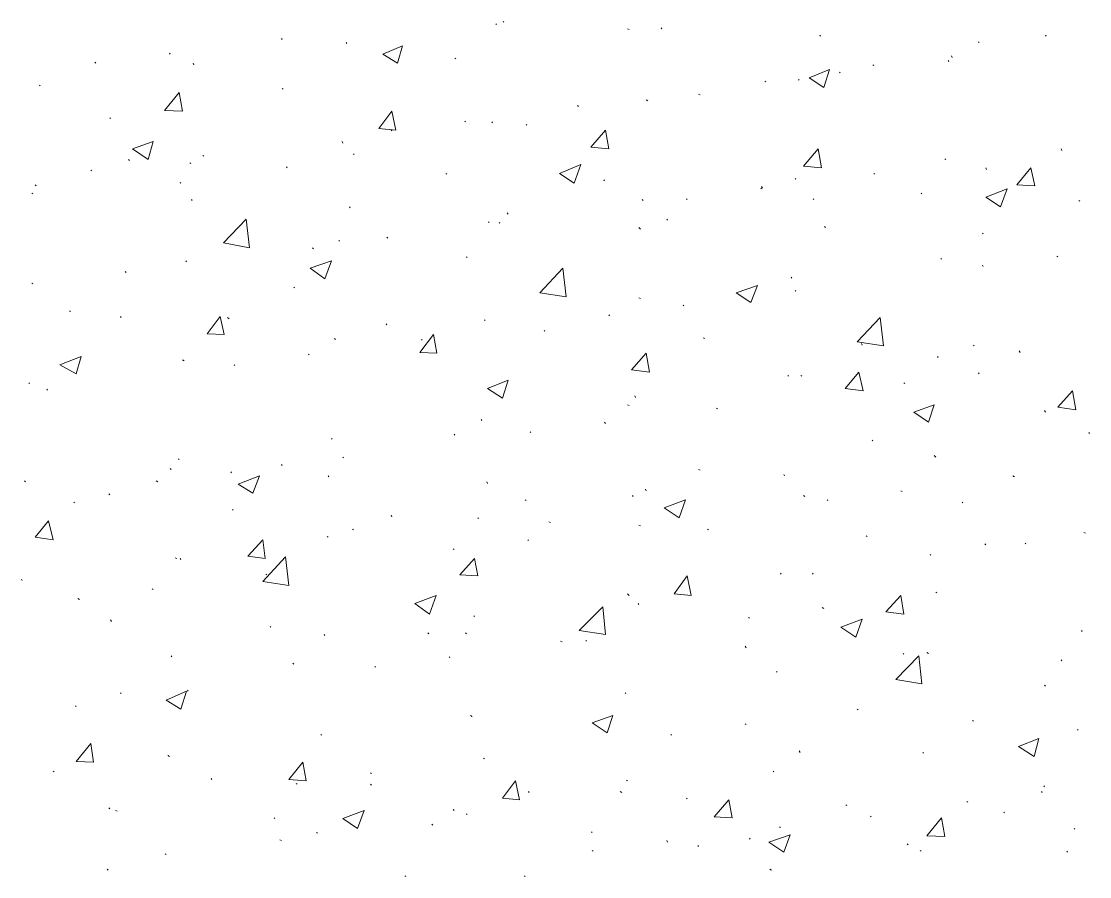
# Model space of a CAD drawing. Header units: millimetres. Extents: x 2928 to 3112, y 1220 to 1280.
# Drawn here: x 2961.523 to 2963.7, y 1256.127 to 1257.871 of the extents above; entities that cross this region are included whole.
import ezdxf

# ---------------------------------------------------------------- set-up
doc = ezdxf.new("R2010")
doc.units = ezdxf.units.MM

msp = doc.modelspace()

# ---------------------------------------------------------------- linework, layer by layer
at = {"color": 92, "linetype": 'Continuous', "lineweight": 13, "true_color": 0x00b800}
for points in [[(2962.50662, 1257.86886), (2962.50495, 1257.87053), (2962.50495, 1257.87053)], [(2962.49162, 1257.86386), (2962.48995, 1257.86553), (2962.48995, 1257.86553)], [(2962.76162, 1257.85386), (2962.75829, 1257.85552), (2962.75829, 1257.85552)], [(2962.82829, 1257.85552), (2962.82662, 1257.85719), (2962.82662, 1257.85719)], [(2962.05495, 1257.83386), (2962.05328, 1257.83552), (2962.05328, 1257.83552)], [(2962.18662, 1257.82552), (2962.18495, 1257.82719), (2962.18495, 1257.82719)], [(2963.15163, 1257.84052), (2963.14996, 1257.84219), (2963.14996, 1257.84219)], [(2963.47497, 1257.82719), (2963.4733, 1257.82886), (2963.4733, 1257.82886)], [(2963.61164, 1257.84052), (2963.60997, 1257.84219), (2963.60997, 1257.84219)], [(2961.82661, 1257.80386), (2961.82494, 1257.80552), (2961.82494, 1257.80552)], [(2962.25995, 1257.80386), (2962.29995, 1257.82052), (2962.29995, 1257.82052)], [(2962.28995, 1257.78552), (2962.29995, 1257.82052), (2962.29995, 1257.82052)], [(2961.67494, 1257.78552), (2961.67327, 1257.78719), (2961.67327, 1257.78719)], [(2961.87494, 1257.78219), (2961.87328, 1257.78552), (2961.87328, 1257.78552)], [(2962.25995, 1257.80386), (2962.28995, 1257.78552), (2962.28995, 1257.78552)], [(2962.40829, 1257.79386), (2962.40662, 1257.79552), (2962.40662, 1257.79552)], [(2963.4133, 1257.78886), (2963.41163, 1257.79052), (2963.41163, 1257.79052)], [(2963.41997, 1257.79719), (2963.4183, 1257.80052), (2963.4183, 1257.80052)], [(2963.1283, 1257.75552), (2963.16996, 1257.77219), (2963.16996, 1257.77219)], [(2963.1583, 1257.73552), (2963.16996, 1257.77219), (2963.16996, 1257.77219)], [(2963.19163, 1257.76552), (2963.18996, 1257.76719), (2963.18996, 1257.76719)], [(2963.25996, 1257.78052), (2963.2583, 1257.78219), (2963.2583, 1257.78219)], [(2961.56161, 1257.73886), (2961.55994, 1257.74052), (2961.55994, 1257.74052)], [(2963.03996, 1257.74719), (2963.03829, 1257.74886), (2963.03829, 1257.74886)], [(2963.1083, 1257.75052), (2963.10663, 1257.75219), (2963.10663, 1257.75219)], [(2963.1283, 1257.75552), (2963.1583, 1257.73552), (2963.1583, 1257.73552)], [(2961.81494, 1257.68886), (2961.84494, 1257.72552), (2961.84494, 1257.72552)], [(2961.85161, 1257.68719), (2961.84494, 1257.72552), (2961.84494, 1257.72552)], [(2962.05661, 1257.73219), (2962.05495, 1257.73386), (2962.05495, 1257.73386)], [(2962.90663, 1257.72052), (2962.90329, 1257.72219), (2962.90329, 1257.72219)], [(2962.65829, 1257.69719), (2962.65662, 1257.69886), (2962.65662, 1257.69886)], [(2962.79996, 1257.70886), (2962.79662, 1257.71052), (2962.79662, 1257.71052)], [(2961.81494, 1257.68886), (2961.85161, 1257.68719), (2961.85161, 1257.68719)], [(2962.25162, 1257.65219), (2962.27828, 1257.68719), (2962.27828, 1257.68719)], [(2962.28662, 1257.64886), (2962.27828, 1257.68719), (2962.27828, 1257.68719)], [(2961.70494, 1257.67219), (2961.70328, 1257.67386), (2961.70328, 1257.67386)], [(2962.42829, 1257.66552), (2962.42662, 1257.66719), (2962.42662, 1257.66719)], [(2962.48329, 1257.66386), (2962.48162, 1257.66552), (2962.48162, 1257.66552)], [(2962.55329, 1257.65886), (2962.55162, 1257.66052), (2962.55162, 1257.66052)], [(2962.25162, 1257.65219), (2962.28662, 1257.64886), (2962.28662, 1257.64886)], [(2962.27828, 1257.64719), (2962.27662, 1257.64886), (2962.27662, 1257.64886)], [(2962.68329, 1257.61385), (2962.71329, 1257.64886), (2962.71329, 1257.64886)], [(2962.71996, 1257.61052), (2962.71329, 1257.64886), (2962.71329, 1257.64886)], [(2961.74994, 1257.61052), (2961.79161, 1257.62552), (2961.79161, 1257.62552)], [(2961.74994, 1257.61052), (2961.78161, 1257.58885), (2961.78161, 1257.58885)], [(2961.78161, 1257.58885), (2961.79161, 1257.62552), (2961.79161, 1257.62552)], [(2962.17828, 1257.62219), (2962.17662, 1257.62552), (2962.17662, 1257.62552)], [(2962.68329, 1257.61385), (2962.71996, 1257.61052), (2962.71996, 1257.61052)], [(2963.11663, 1257.57552), (2963.14663, 1257.61052), (2963.14663, 1257.61052)], [(2963.1533, 1257.57219), (2963.14663, 1257.61052), (2963.14663, 1257.61052)], [(2963.6433, 1257.60719), (2963.64164, 1257.61052), (2963.64164, 1257.61052)], [(2961.74328, 1257.58719), (2961.74161, 1257.58885), (2961.74161, 1257.58885)], [(2961.89494, 1257.59552), (2961.89328, 1257.59719), (2961.89328, 1257.59719)], [(2962.20162, 1257.59885), (2962.19995, 1257.60052), (2962.19995, 1257.60052)], [(2963.40663, 1257.58885), (2963.40497, 1257.59052), (2963.40497, 1257.59052)], [(2961.66661, 1257.56552), (2961.66494, 1257.56719), (2961.66494, 1257.56719)], [(2961.86828, 1257.58052), (2961.86661, 1257.58219), (2961.86661, 1257.58219)], [(2962.06495, 1257.57219), (2962.06328, 1257.57385), (2962.06328, 1257.57385)], [(2962.61995, 1257.56052), (2962.66329, 1257.57885), (2962.66329, 1257.57885)], [(2962.64996, 1257.54052), (2962.66329, 1257.57885), (2962.66329, 1257.57885)], [(2963.11663, 1257.57552), (2963.1533, 1257.57219), (2963.1533, 1257.57219)], [(2963.48997, 1257.56885), (2963.4883, 1257.57219), (2963.4883, 1257.57219)], [(2963.55163, 1257.53719), (2963.57997, 1257.57219), (2963.57997, 1257.57219)], [(2963.5883, 1257.53552), (2963.57997, 1257.57219), (2963.57997, 1257.57219)], [(2962.38995, 1257.55885), (2962.38828, 1257.56052), (2962.38828, 1257.56052)], [(2962.61995, 1257.56052), (2962.64996, 1257.54052), (2962.64996, 1257.54052)], [(2962.71162, 1257.54552), (2962.70996, 1257.54719), (2962.70996, 1257.54719)], [(2963.10163, 1257.54885), (2963.09996, 1257.55052), (2963.09996, 1257.55052)], [(2963.26163, 1257.55885), (2963.25996, 1257.56052), (2963.25996, 1257.56052)], [(2961.55327, 1257.53552), (2961.55161, 1257.53719), (2961.55161, 1257.53719)], [(2961.84828, 1257.54052), (2961.84661, 1257.54219), (2961.84661, 1257.54219)], [(2963.03163, 1257.52885), (2963.02996, 1257.53052), (2963.02996, 1257.53052)], [(2963.03329, 1257.53052), (2963.03163, 1257.53385), (2963.03163, 1257.53385)], [(2963.4883, 1257.51219), (2963.53163, 1257.52885), (2963.53163, 1257.52885)], [(2963.5183, 1257.49219), (2963.53163, 1257.52885), (2963.53163, 1257.52885)], [(2963.55163, 1257.53719), (2963.5883, 1257.53552), (2963.5883, 1257.53552)], [(2961.54661, 1257.51885), (2961.54494, 1257.52052), (2961.54494, 1257.52052)], [(2961.87161, 1257.50552), (2961.86994, 1257.50719), (2961.86994, 1257.50719)], [(2962.78996, 1257.50552), (2962.78829, 1257.50719), (2962.78829, 1257.50719)], [(2962.87996, 1257.50719), (2962.87829, 1257.50885), (2962.87829, 1257.50885)], [(2963.1383, 1257.50719), (2963.13663, 1257.50885), (2963.13663, 1257.50885)], [(2963.3583, 1257.51885), (2963.35663, 1257.52052), (2963.35663, 1257.52052)], [(2963.4883, 1257.51219), (2963.5183, 1257.49219), (2963.5183, 1257.49219)], [(2963.67997, 1257.50385), (2963.6783, 1257.50552), (2963.6783, 1257.50552)], [(2962.19328, 1257.49052), (2962.19162, 1257.49219), (2962.19162, 1257.49219)], [(2962.51495, 1257.47719), (2962.51329, 1257.48052), (2962.51329, 1257.48052)], [(2961.93495, 1257.41885), (2961.98161, 1257.46719), (2961.98161, 1257.46719)], [(2961.98828, 1257.40885), (2961.98161, 1257.46719), (2961.98161, 1257.46719)], [(2962.47662, 1257.46052), (2962.47495, 1257.46219), (2962.47495, 1257.46219)], [(2962.49829, 1257.45885), (2962.49662, 1257.46052), (2962.49662, 1257.46052)], [(2962.83996, 1257.46552), (2962.83829, 1257.46719), (2962.83829, 1257.46719)], [(2962.78496, 1257.44719), (2962.78162, 1257.45052), (2962.78162, 1257.45052)], [(2963.16163, 1257.45052), (2963.15996, 1257.45219), (2963.15996, 1257.45219)], [(2963.4833, 1257.43719), (2963.48163, 1257.43885), (2963.48163, 1257.43885)], [(2961.93495, 1257.41885), (2961.98828, 1257.40885), (2961.98828, 1257.40885)], [(2962.17162, 1257.42219), (2962.16995, 1257.42385), (2962.16995, 1257.42385)], [(2962.26995, 1257.42885), (2962.26828, 1257.43052), (2962.26828, 1257.43052)], [(2962.11828, 1257.40719), (2962.11661, 1257.40885), (2962.11661, 1257.40885)], [(2963.63497, 1257.39052), (2963.6333, 1257.39218), (2963.6333, 1257.39218)], [(2961.85994, 1257.38052), (2961.85828, 1257.38218), (2961.85828, 1257.38218)], [(2962.11161, 1257.36718), (2962.15495, 1257.38218), (2962.15495, 1257.38218)], [(2962.14161, 1257.34552), (2962.15495, 1257.38218), (2962.15495, 1257.38218)], [(2962.43162, 1257.38885), (2962.42995, 1257.39052), (2962.42995, 1257.39052)], [(2963.3983, 1257.38552), (2963.39663, 1257.38718), (2963.39663, 1257.38718)], [(2963.4833, 1257.37052), (2963.48163, 1257.37385), (2963.48163, 1257.37385)], [(2961.73661, 1257.35885), (2961.73494, 1257.36052), (2961.73494, 1257.36052)], [(2962.11161, 1257.36718), (2962.14161, 1257.34552), (2962.14161, 1257.34552)], [(2962.57995, 1257.31718), (2962.62662, 1257.36718), (2962.62662, 1257.36718)], [(2962.63329, 1257.30885), (2962.62662, 1257.36718), (2962.62662, 1257.36718)], [(2963.09329, 1257.34718), (2963.09163, 1257.34885), (2963.09163, 1257.34885)], [(2961.54661, 1257.33552), (2961.54494, 1257.33718), (2961.54494, 1257.33718)], [(2962.07995, 1257.32718), (2962.07828, 1257.32885), (2962.07828, 1257.32885)], [(2962.97996, 1257.31718), (2963.02329, 1257.33218), (2963.02329, 1257.33218)], [(2963.00996, 1257.29718), (2963.02329, 1257.33218), (2963.02329, 1257.33218)], [(2962.57995, 1257.31718), (2962.63329, 1257.30885), (2962.63329, 1257.30885)], [(2962.78496, 1257.30552), (2962.78162, 1257.30718), (2962.78162, 1257.30718)], [(2962.97996, 1257.31718), (2963.00996, 1257.29718), (2963.00996, 1257.29718)], [(2963.10163, 1257.32052), (2963.09996, 1257.32218), (2963.09996, 1257.32218)], [(2962.87329, 1257.29052), (2962.87163, 1257.29218), (2962.87163, 1257.29218)], [(2961.62327, 1257.27885), (2961.62161, 1257.28052), (2961.62161, 1257.28052)], [(2961.72661, 1257.26718), (2961.72494, 1257.26885), (2961.72494, 1257.26885)], [(2961.90161, 1257.23385), (2961.92828, 1257.26885), (2961.92828, 1257.26885)], [(2961.93661, 1257.23218), (2961.92828, 1257.26885), (2961.92828, 1257.26885)], [(2961.94661, 1257.26385), (2961.94328, 1257.26718), (2961.94328, 1257.26718)], [(2962.46829, 1257.26052), (2962.46662, 1257.26218), (2962.46662, 1257.26218)], [(2962.72162, 1257.27052), (2962.71996, 1257.27218), (2962.71996, 1257.27218)], [(2963.22663, 1257.21718), (2963.2733, 1257.26718), (2963.2733, 1257.26718)], [(2963.27996, 1257.20885), (2963.2733, 1257.26718), (2963.2733, 1257.26718)], [(2962.26828, 1257.25218), (2962.26662, 1257.25385), (2962.26662, 1257.25385)], [(2962.58995, 1257.23885), (2962.58829, 1257.24052), (2962.58829, 1257.24052)], [(2961.90161, 1257.23385), (2961.93661, 1257.23218), (2961.93661, 1257.23218)], [(2962.16328, 1257.22218), (2962.16162, 1257.22385), (2962.16162, 1257.22385)], [(2962.33495, 1257.19552), (2962.36328, 1257.23218), (2962.36328, 1257.23218)], [(2962.33995, 1257.22052), (2962.33828, 1257.22218), (2962.33828, 1257.22218)], [(2962.36995, 1257.19385), (2962.36328, 1257.23218), (2962.36328, 1257.23218)], [(2962.91496, 1257.22385), (2962.91329, 1257.22552), (2962.91329, 1257.22552)], [(2963.22663, 1257.21718), (2963.27996, 1257.20885), (2963.27996, 1257.20885)], [(2962.33495, 1257.19552), (2962.36995, 1257.19385), (2962.36995, 1257.19385)], [(2963.23663, 1257.21052), (2963.23496, 1257.21385), (2963.23496, 1257.21385)], [(2963.46497, 1257.20885), (2963.4633, 1257.21052), (2963.4633, 1257.21052)], [(2963.5583, 1257.19552), (2963.55663, 1257.19885), (2963.55663, 1257.19885)], [(2961.60161, 1257.17052), (2961.64494, 1257.18718), (2961.64494, 1257.18718)], [(2961.63494, 1257.15218), (2961.64494, 1257.18718), (2961.64494, 1257.18718)], [(2961.85494, 1257.17885), (2961.85161, 1257.18052), (2961.85161, 1257.18052)], [(2962.10995, 1257.19052), (2962.10828, 1257.19218), (2962.10828, 1257.19218)], [(2962.76662, 1257.16051), (2962.79662, 1257.19385), (2962.79662, 1257.19385)], [(2962.80329, 1257.15551), (2962.79662, 1257.19385), (2962.79662, 1257.19385)], [(2963.39163, 1257.18552), (2963.38997, 1257.18718), (2963.38997, 1257.18718)], [(2961.60161, 1257.17052), (2961.63494, 1257.15218), (2961.63494, 1257.15218)], [(2961.95828, 1257.16885), (2961.95661, 1257.17052), (2961.95661, 1257.17052)], [(2962.76662, 1257.16051), (2962.80329, 1257.15551), (2962.80329, 1257.15551)], [(2963.20163, 1257.12218), (2963.22996, 1257.15551), (2963.22996, 1257.15551)], [(2963.2383, 1257.11718), (2963.22996, 1257.15551), (2963.22996, 1257.15551)], [(2963.47497, 1257.15218), (2963.4733, 1257.15385), (2963.4733, 1257.15385)], [(2961.53994, 1257.13218), (2961.53827, 1257.13385), (2961.53827, 1257.13385)], [(2962.47329, 1257.12218), (2962.51495, 1257.13885), (2962.51495, 1257.13885)], [(2962.50329, 1257.10218), (2962.51495, 1257.13885), (2962.51495, 1257.13885)], [(2963.08663, 1257.14718), (2963.08496, 1257.14885), (2963.08496, 1257.14885)], [(2963.1133, 1257.14718), (2963.11163, 1257.14885), (2963.11163, 1257.14885)], [(2963.3233, 1257.13218), (2963.32163, 1257.13385), (2963.32163, 1257.13385)], [(2961.57661, 1257.11885), (2961.57494, 1257.12051), (2961.57494, 1257.12051)], [(2962.47329, 1257.12218), (2962.50329, 1257.10218), (2962.50329, 1257.10218)], [(2963.20163, 1257.12218), (2963.2383, 1257.11718), (2963.2383, 1257.11718)], [(2963.63497, 1257.08385), (2963.66497, 1257.11718), (2963.66497, 1257.11718)], [(2963.67164, 1257.07885), (2963.66497, 1257.11718), (2963.66497, 1257.11718)], [(2962.76162, 1257.08718), (2962.75829, 1257.08885), (2962.75829, 1257.08885)], [(2962.77496, 1257.10385), (2962.77329, 1257.10718), (2962.77329, 1257.10718)], [(2963.34163, 1257.07385), (2963.3833, 1257.08885), (2963.3833, 1257.08885)], [(2963.37163, 1257.05385), (2963.3833, 1257.08885), (2963.3833, 1257.08885)], [(2962.94163, 1257.08051), (2962.93996, 1257.08218), (2962.93996, 1257.08218)], [(2963.34163, 1257.07385), (2963.37163, 1257.05385), (2963.37163, 1257.05385)], [(2963.60997, 1257.07385), (2963.6083, 1257.07718), (2963.6083, 1257.07718)], [(2963.63497, 1257.08385), (2963.67164, 1257.07885), (2963.67164, 1257.07885)], [(2962.46162, 1257.05718), (2962.45995, 1257.05885), (2962.45995, 1257.05885)], [(2962.71329, 1257.05051), (2962.71162, 1257.05385), (2962.71162, 1257.05385)], [(2962.40662, 1257.02718), (2962.40495, 1257.02885), (2962.40495, 1257.02885)], [(2962.56162, 1257.03218), (2962.55995, 1257.03385), (2962.55995, 1257.03385)], [(2963.69997, 1257.03051), (2963.6983, 1257.03218), (2963.6983, 1257.03218)], [(2962.15661, 1257.01885), (2962.15495, 1257.02051), (2962.15495, 1257.02051)], [(2963.2583, 1257.01551), (2963.25663, 1257.01718), (2963.25663, 1257.01718)], [(2961.84494, 1256.97718), (2961.84328, 1256.97885), (2961.84328, 1256.97885)], [(2962.17995, 1256.98051), (2962.17828, 1256.98218), (2962.17828, 1256.98218)], [(2963.38663, 1256.98218), (2963.3833, 1256.98551), (2963.3833, 1256.98551)], [(2961.82828, 1256.95718), (2961.82661, 1256.95885), (2961.82661, 1256.95885)], [(2962.05495, 1256.96551), (2962.05328, 1256.96718), (2962.05328, 1256.96718)], [(2962.90663, 1256.95551), (2962.90329, 1256.95718), (2962.90329, 1256.95718)], [(2961.95161, 1256.95051), (2961.94995, 1256.95218), (2961.94995, 1256.95218)], [(2961.96495, 1256.92718), (2962.00828, 1256.94385), (2962.00828, 1256.94385)], [(2961.99495, 1256.90884), (2962.00828, 1256.94385), (2962.00828, 1256.94385)], [(2962.14995, 1256.94218), (2962.14828, 1256.94385), (2962.14828, 1256.94385)], [(2963.07829, 1256.94385), (2963.07663, 1256.94718), (2963.07663, 1256.94718)], [(2963.54663, 1256.94218), (2963.5433, 1256.94385), (2963.5433, 1256.94385)], [(2961.53161, 1256.93218), (2961.52994, 1256.93385), (2961.52994, 1256.93385)], [(2961.80161, 1256.93218), (2961.79828, 1256.93385), (2961.79828, 1256.93385)], [(2961.96495, 1256.92718), (2961.99495, 1256.90884), (2961.99495, 1256.90884)], [(2962.47329, 1256.92884), (2962.47162, 1256.93218), (2962.47162, 1256.93218)], [(2962.79662, 1256.91384), (2962.79496, 1256.91718), (2962.79496, 1256.91718)], [(2963.3183, 1256.91218), (2963.31496, 1256.91384), (2963.31496, 1256.91384)], [(2961.70328, 1256.90551), (2961.70161, 1256.90718), (2961.70161, 1256.90718)], [(2962.55162, 1256.89384), (2962.54995, 1256.89551), (2962.54995, 1256.89551)], [(2962.76996, 1256.90218), (2962.76829, 1256.90384), (2962.76829, 1256.90384)], [(2962.83329, 1256.87884), (2962.87663, 1256.89551), (2962.87663, 1256.89551)], [(2962.86329, 1256.85884), (2962.87663, 1256.89551), (2962.87663, 1256.89551)], [(2963.11996, 1256.90218), (2963.11663, 1256.90384), (2963.11663, 1256.90384)], [(2963.16663, 1256.89384), (2963.16496, 1256.89551), (2963.16496, 1256.89551)], [(2961.63161, 1256.88884), (2961.62994, 1256.89051), (2961.62994, 1256.89051)], [(2961.95495, 1256.87384), (2961.95328, 1256.87551), (2961.95328, 1256.87551)], [(2962.83329, 1256.87884), (2962.86329, 1256.85884), (2962.86329, 1256.85884)], [(2963.44163, 1256.88884), (2963.43997, 1256.89051), (2963.43997, 1256.89051)], [(2961.55161, 1256.81884), (2961.57827, 1256.85218), (2961.57827, 1256.85218)], [(2961.58827, 1256.81384), (2961.57827, 1256.85218), (2961.57827, 1256.85218)], [(2962.27828, 1256.86051), (2962.27662, 1256.86384), (2962.27662, 1256.86384)], [(2962.45495, 1256.85718), (2962.45329, 1256.85884), (2962.45329, 1256.85884)], [(2962.60162, 1256.84884), (2962.59829, 1256.85051), (2962.59829, 1256.85051)], [(2962.19995, 1256.83384), (2962.19828, 1256.83551), (2962.19828, 1256.83551)], [(2962.78496, 1256.84218), (2962.78162, 1256.84384), (2962.78162, 1256.84384)], [(2962.92329, 1256.83384), (2962.92163, 1256.83551), (2962.92163, 1256.83551)], [(2963.69164, 1256.82718), (2963.6883, 1256.82884), (2963.6883, 1256.82884)], [(2961.55161, 1256.81884), (2961.58827, 1256.81384), (2961.58827, 1256.81384)], [(2961.98495, 1256.78051), (2962.01495, 1256.81384), (2962.01495, 1256.81384)], [(2962.01995, 1256.77551), (2962.01495, 1256.81384), (2962.01495, 1256.81384)], [(2962.14828, 1256.81884), (2962.14661, 1256.82051), (2962.14661, 1256.82051)], [(2962.55662, 1256.81218), (2962.55495, 1256.81384), (2962.55495, 1256.81384)], [(2963.24663, 1256.82051), (2963.24496, 1256.82218), (2963.24496, 1256.82218)], [(2963.4883, 1256.80384), (2963.48663, 1256.80551), (2963.48663, 1256.80551)], [(2963.56997, 1256.80551), (2963.5683, 1256.80718), (2963.5683, 1256.80718)], [(2962.40495, 1256.79384), (2962.40329, 1256.79551), (2962.40329, 1256.79551)], [(2963.37663, 1256.78218), (2963.37497, 1256.78384), (2963.37497, 1256.78384)], [(2961.83994, 1256.77551), (2961.83661, 1256.77718), (2961.83661, 1256.77718)], [(2961.84828, 1256.77384), (2961.84661, 1256.77551), (2961.84661, 1256.77551)], [(2961.98495, 1256.78051), (2962.01995, 1256.77551), (2962.01995, 1256.77551)], [(2962.01495, 1256.72884), (2962.06161, 1256.77884), (2962.06161, 1256.77884)], [(2962.06828, 1256.72051), (2962.06161, 1256.77884), (2962.06161, 1256.77884)], [(2962.41662, 1256.74218), (2962.44662, 1256.77551), (2962.44662, 1256.77551)], [(2962.45329, 1256.74051), (2962.44662, 1256.77551), (2962.44662, 1256.77551)], [(2962.02328, 1256.74218), (2962.02161, 1256.74384), (2962.02161, 1256.74384)], [(2962.41662, 1256.74218), (2962.45329, 1256.74051), (2962.45329, 1256.74051)], [(2962.85329, 1256.70384), (2962.87996, 1256.74051), (2962.87996, 1256.74051)], [(2962.88829, 1256.70051), (2962.87996, 1256.74051), (2962.87996, 1256.74051)], [(2963.07163, 1256.74384), (2963.06996, 1256.74551), (2963.06996, 1256.74551)], [(2963.13663, 1256.74384), (2963.13496, 1256.74551), (2963.13496, 1256.74551)], [(2961.52494, 1256.73051), (2961.52327, 1256.73384), (2961.52327, 1256.73384)], [(2962.01495, 1256.72884), (2962.06828, 1256.72051), (2962.06828, 1256.72051)], [(2961.79161, 1256.71218), (2961.78994, 1256.71384), (2961.78994, 1256.71384)], [(2962.32495, 1256.68384), (2962.36828, 1256.70051), (2962.36828, 1256.70051)], [(2962.35495, 1256.66217), (2962.36828, 1256.70051), (2962.36828, 1256.70051)], [(2962.76162, 1256.70051), (2962.75829, 1256.70384), (2962.75829, 1256.70384)], [(2962.85329, 1256.70384), (2962.88829, 1256.70051), (2962.88829, 1256.70051)], [(2963.28496, 1256.66717), (2963.31496, 1256.70051), (2963.31496, 1256.70051)], [(2963.32163, 1256.66217), (2963.31496, 1256.70051), (2963.31496, 1256.70051)], [(2963.3883, 1256.70551), (2963.38663, 1256.70718), (2963.38663, 1256.70718)], [(2961.64161, 1256.69217), (2961.63827, 1256.69384), (2961.63827, 1256.69384)], [(2962.32495, 1256.68384), (2962.35495, 1256.66217), (2962.35495, 1256.66217)], [(2962.65996, 1256.62884), (2962.70829, 1256.67717), (2962.70829, 1256.67717)], [(2962.71329, 1256.62051), (2962.70829, 1256.67717), (2962.70829, 1256.67717)], [(2962.78162, 1256.68217), (2962.77996, 1256.68384), (2962.77996, 1256.68384)], [(2963.1583, 1256.67384), (2963.15496, 1256.67551), (2963.15496, 1256.67551)], [(2962.44662, 1256.65717), (2962.44495, 1256.65884), (2962.44495, 1256.65884)], [(2963.00663, 1256.65384), (2963.00496, 1256.65551), (2963.00496, 1256.65551)], [(2963.1933, 1256.63551), (2963.23663, 1256.65217), (2963.23663, 1256.65217)], [(2963.2233, 1256.61551), (2963.23663, 1256.65217), (2963.23663, 1256.65217)], [(2963.28496, 1256.66717), (2963.32163, 1256.66217), (2963.32163, 1256.66217)], [(2961.70661, 1256.64717), (2961.70494, 1256.65051), (2961.70494, 1256.65051)], [(2962.03161, 1256.63551), (2962.02995, 1256.63717), (2962.02995, 1256.63717)], [(2963.1933, 1256.63551), (2963.2233, 1256.61551), (2963.2233, 1256.61551)], [(2962.14161, 1256.61884), (2962.13995, 1256.62051), (2962.13995, 1256.62051)], [(2962.35328, 1256.62217), (2962.35162, 1256.62384), (2962.35162, 1256.62384)], [(2962.42995, 1256.62217), (2962.42829, 1256.62384), (2962.42829, 1256.62384)], [(2962.65996, 1256.62884), (2962.71329, 1256.62051), (2962.71329, 1256.62051)], [(2962.67496, 1256.60717), (2962.67329, 1256.60884), (2962.67329, 1256.60884)], [(2963.68497, 1256.62717), (2963.6833, 1256.62884), (2963.6833, 1256.62884)], [(2962.62495, 1256.60551), (2962.62162, 1256.60717), (2962.62162, 1256.60717)], [(2962.99996, 1256.59384), (2962.99829, 1256.59717), (2962.99829, 1256.59717)], [(2961.82994, 1256.57551), (2961.82828, 1256.57717), (2961.82828, 1256.57717)], [(2962.39662, 1256.57384), (2962.39495, 1256.57551), (2962.39495, 1256.57551)], [(2963.30496, 1256.52884), (2963.35163, 1256.57717), (2963.35163, 1256.57717)], [(2963.32163, 1256.58051), (2963.31996, 1256.58217), (2963.31996, 1256.58217)], [(2963.3583, 1256.52051), (2963.35163, 1256.57717), (2963.35163, 1256.57717)], [(2963.37163, 1256.58217), (2963.3683, 1256.58384), (2963.3683, 1256.58384)], [(2963.6433, 1256.56717), (2963.64164, 1256.56884), (2963.64164, 1256.56884)], [(2962.07828, 1256.56051), (2962.07661, 1256.56217), (2962.07661, 1256.56217)], [(2962.24495, 1256.55384), (2962.24328, 1256.55551), (2962.24328, 1256.55551)], [(2963.06329, 1256.54384), (2963.06163, 1256.54551), (2963.06163, 1256.54551)], [(2963.30496, 1256.52884), (2963.3583, 1256.52051), (2963.3583, 1256.52051)], [(2961.72661, 1256.50051), (2961.72494, 1256.50217), (2961.72494, 1256.50217)], [(2961.81828, 1256.48717), (2961.85994, 1256.50551), (2961.85994, 1256.50551)], [(2961.84828, 1256.46884), (2961.85994, 1256.50551), (2961.85994, 1256.50551)], [(2961.86328, 1256.50551), (2961.86161, 1256.50717), (2961.86161, 1256.50717)], [(2962.75496, 1256.50051), (2962.75329, 1256.50217), (2962.75329, 1256.50217)], [(2963.60997, 1256.51551), (2963.6083, 1256.51717), (2963.6083, 1256.51717)], [(2961.81828, 1256.48717), (2961.84828, 1256.46884), (2961.84828, 1256.46884)], [(2961.63494, 1256.47384), (2961.63327, 1256.47551), (2961.63327, 1256.47551)], [(2962.44162, 1256.45384), (2962.43829, 1256.4555), (2962.43829, 1256.4555)], [(2962.68662, 1256.4405), (2962.72829, 1256.4555), (2962.72829, 1256.4555)], [(2962.71662, 1256.4205), (2962.72829, 1256.4555), (2962.72829, 1256.4555)], [(2963.2283, 1256.46717), (2963.22663, 1256.46884), (2963.22663, 1256.46884)], [(2962.68662, 1256.4405), (2962.71662, 1256.4205), (2962.71662, 1256.4205)], [(2962.99996, 1256.43717), (2962.99829, 1256.43884), (2962.99829, 1256.43884)], [(2963.4633, 1256.44384), (2963.46163, 1256.4455), (2963.46163, 1256.4455)], [(2962.13495, 1256.4155), (2962.13328, 1256.41717), (2962.13328, 1256.41717)], [(2962.84829, 1256.4155), (2962.84662, 1256.41717), (2962.84662, 1256.41717)], [(2963.67664, 1256.4255), (2963.67497, 1256.42717), (2963.67497, 1256.42717)], [(2961.63494, 1256.36217), (2961.66494, 1256.39884), (2961.66494, 1256.39884)], [(2961.66994, 1256.3605), (2961.66494, 1256.39884), (2961.66494, 1256.39884)], [(2963.55497, 1256.39217), (2963.59664, 1256.40884), (2963.59664, 1256.40884)], [(2963.55497, 1256.39217), (2963.58664, 1256.37217), (2963.58664, 1256.37217)], [(2963.58664, 1256.37217), (2963.59664, 1256.40884), (2963.59664, 1256.40884)], [(2961.82494, 1256.37217), (2961.82161, 1256.37384), (2961.82161, 1256.37384)], [(2962.46662, 1256.36717), (2962.46495, 1256.36884), (2962.46495, 1256.36884)], [(2963.10996, 1256.3805), (2963.1083, 1256.38384), (2963.1083, 1256.38384)], [(2963.36163, 1256.37884), (2963.35997, 1256.3805), (2963.35997, 1256.3805)], [(2961.63494, 1256.36217), (2961.66994, 1256.3605), (2961.66994, 1256.3605)], [(2962.06828, 1256.3255), (2962.09661, 1256.3605), (2962.09661, 1256.3605)], [(2962.10328, 1256.32217), (2962.09661, 1256.3605), (2962.09661, 1256.3605)], [(2961.58994, 1256.3405), (2961.58827, 1256.34217), (2961.58827, 1256.34217)], [(2961.91161, 1256.3255), (2961.90994, 1256.32717), (2961.90994, 1256.32717)], [(2962.06828, 1256.3255), (2962.10328, 1256.32217), (2962.10328, 1256.32217)], [(2962.23662, 1256.33717), (2962.23495, 1256.33884), (2962.23495, 1256.33884)], [(2963.05663, 1256.3405), (2963.05496, 1256.34217), (2963.05496, 1256.34217)], [(2962.08495, 1256.3155), (2962.08328, 1256.31717), (2962.08328, 1256.31717)], [(2962.23662, 1256.31384), (2962.23495, 1256.3155), (2962.23495, 1256.3155)], [(2962.50329, 1256.28717), (2962.52995, 1256.32217), (2962.52995, 1256.32217)], [(2962.53829, 1256.28384), (2962.52995, 1256.32217), (2962.52995, 1256.32217)], [(2962.75829, 1256.32217), (2962.75662, 1256.32384), (2962.75662, 1256.32384)], [(2963.6083, 1256.3105), (2963.60664, 1256.31217), (2963.60664, 1256.31217)], [(2962.50329, 1256.28717), (2962.53829, 1256.28384), (2962.53829, 1256.28384)], [(2962.55829, 1256.29884), (2962.55662, 1256.3005), (2962.55662, 1256.3005)], [(2962.74662, 1256.29884), (2962.74329, 1256.3005), (2962.74329, 1256.3005)], [(2962.87996, 1256.2855), (2962.87829, 1256.28717), (2962.87829, 1256.28717)], [(2962.93496, 1256.24884), (2962.96496, 1256.28384), (2962.96496, 1256.28384)], [(2962.97163, 1256.24717), (2962.96496, 1256.28384), (2962.96496, 1256.28384)], [(2963.6033, 1256.29884), (2963.60164, 1256.3005), (2963.60164, 1256.3005)], [(2961.70328, 1256.2655), (2961.70161, 1256.26717), (2961.70161, 1256.26717)], [(2961.71828, 1256.2605), (2961.71494, 1256.26217), (2961.71494, 1256.26217)], [(2962.17828, 1256.2455), (2962.22162, 1256.26217), (2962.22162, 1256.26217)], [(2962.20828, 1256.2255), (2962.22162, 1256.26217), (2962.22162, 1256.26217)], [(2962.40495, 1256.26217), (2962.40329, 1256.26384), (2962.40329, 1256.26384)], [(2963.20496, 1256.27217), (2963.2033, 1256.27384), (2963.2033, 1256.27384)], [(2963.45163, 1256.27884), (2963.44997, 1256.2805), (2963.44997, 1256.2805)], [(2962.03995, 1256.2455), (2962.03828, 1256.24717), (2962.03828, 1256.24717)], [(2962.17828, 1256.2455), (2962.20828, 1256.2255), (2962.20828, 1256.2255)], [(2962.43162, 1256.25384), (2962.42995, 1256.2555), (2962.42995, 1256.2555)], [(2962.93496, 1256.24884), (2962.97163, 1256.24717), (2962.97163, 1256.24717)], [(2963.25496, 1256.24884), (2963.2533, 1256.2505), (2963.2533, 1256.2505)], [(2963.3683, 1256.2105), (2963.3983, 1256.24717), (2963.3983, 1256.24717)], [(2963.40497, 1256.20883), (2963.3983, 1256.24717), (2963.3983, 1256.24717)], [(2963.52663, 1256.25717), (2963.52497, 1256.25884), (2963.52497, 1256.25884)], [(2962.12661, 1256.2155), (2962.12495, 1256.21717), (2962.12495, 1256.21717)], [(2962.36162, 1256.23217), (2962.35995, 1256.23384), (2962.35995, 1256.23384)], [(2962.68662, 1256.21717), (2962.68496, 1256.21883), (2962.68496, 1256.21883)], [(2963.06996, 1256.22717), (2963.06829, 1256.22883), (2963.06829, 1256.22883)], [(2963.66997, 1256.22383), (2963.6683, 1256.2255), (2963.6683, 1256.2255)], [(2962.05328, 1256.2005), (2962.04995, 1256.20217), (2962.04995, 1256.20217)], [(2962.83996, 1256.19717), (2962.83829, 1256.2005), (2962.83829, 1256.2005)], [(2963.00829, 1256.20383), (2963.00663, 1256.2055), (2963.00663, 1256.2055)], [(2963.04663, 1256.19717), (2963.08996, 1256.21217), (2963.08996, 1256.21217)], [(2963.04663, 1256.19717), (2963.07663, 1256.17717), (2963.07663, 1256.17717)], [(2963.07663, 1256.17717), (2963.08996, 1256.21217), (2963.08996, 1256.21217)], [(2963.3683, 1256.2105), (2963.40497, 1256.20883), (2963.40497, 1256.20883)], [(2961.81828, 1256.17217), (2961.81661, 1256.17383), (2961.81661, 1256.17383)], [(2962.68829, 1256.17883), (2962.68662, 1256.1805), (2962.68662, 1256.1805)], [(2962.90329, 1256.18883), (2962.90163, 1256.1905), (2962.90163, 1256.1905)], [(2963.32997, 1256.19217), (2963.3283, 1256.19383), (2963.3283, 1256.19383)], [(2963.35663, 1256.17883), (2963.35497, 1256.1805), (2963.35497, 1256.1805)], [(2963.65497, 1256.17717), (2963.6533, 1256.17883), (2963.6533, 1256.17883)], [(2961.69994, 1256.1405), (2961.69828, 1256.14217), (2961.69828, 1256.14217)], [(2962.30662, 1256.12717), (2962.30495, 1256.12883), (2962.30495, 1256.12883)], [(2962.54995, 1256.12717), (2962.54829, 1256.12883), (2962.54829, 1256.12883)], [(2963.05163, 1256.1405), (2963.04829, 1256.14217), (2963.04829, 1256.14217)]]:
    msp.add_lwpolyline(points, dxfattribs=at)

doc.saveas('drawing.dxf')
